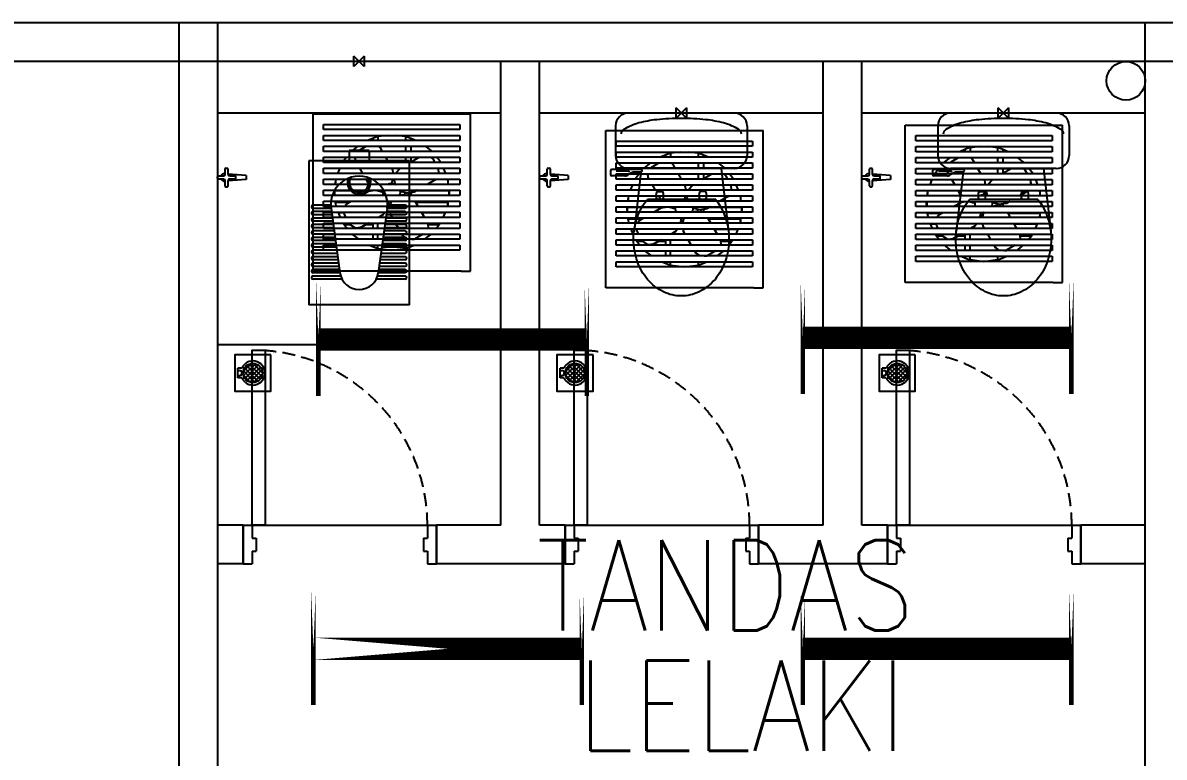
# Model space of a CAD drawing. Header units: inches. Extents: x 16928 to 514628, y -1471 to 241387.
# Drawn here: x 178775 to 183203, y 30741 to 33590 of the extents above; entities that cross this region are included whole.
import ezdxf
from ezdxf.enums import TextEntityAlignment as Align

# ---------------------------------------------------------------- set-up
doc = ezdxf.new("R2010")
doc.units = ezdxf.units.IN
doc.header["$MEASUREMENT"] = 0
doc.linetypes.add('DASHED', pattern=[0.75, 0.5, -0.25])
for name, color, linetype in [('DOOR', 2, 'Continuous'), ('Edges', 7, 'Continuous'), ('FITTING', 8, 'Continuous'), ('FIXT', 8, 'Continuous'), ('LW', 2, 'Continuous'), ('ORIGIN', 8, 'Continuous'), ('SAN', 8, 'Continuous'), ('SANITARY', 8, 'Continuous'), ('WALL', 1, 'Continuous')]:
    doc.layers.add(name, color=color, linetype=linetype)
doc.layers.add('t3', color=8, linetype='Continuous', lineweight=25)
doc.styles.add('LAILA', font='romans.shx', dxfattribs={"width": 0.85})

# ---------------------------------------------------------------- blocks, each defined once
blk = doc.blocks.new('Dp750')
at = {"layer": 'DOOR', "color": 1}
for p, q in [((0, 150), (0, 0)), ((0, 150), (0, 0)), ((750, 150), (750, 0)), ((750, 150), (750, 0))]:
    blk.add_line(p, q, dxfattribs=at)
at = {"layer": 'DOOR'}
for p, q in [((0, 150), (35, 150)), ((35, 150), (35, 100)), ((715, 150), (750, 150)), ((715, 150), (715, 100)), ((35, 100), (50, 100)), ((50, 100), (50, 50)), ((700, 100), (700, 50)), ((700, 100), (715, 100)), ((35, 50), (50, 50)), ((35, 50), (35, 0)), ((700, 50), (715, 50)), ((715, 50), (715, 0)), ((0, 0), (35, 0)), ((715, 0), (750, 0))]:
    blk.add_line(p, q, dxfattribs=at)
blk.add_lwpolyline([(35, 150), (35, 830), (85, 830), (85, 150)], close=True, dxfattribs=at)
at = {"layer": 'DOOR', "color": 9, "linetype": 'DASHED', "ltscale": 100}
blk.add_arc((35, 150), 680, 360, 85.7833, dxfattribs=at)
blk = doc.blocks.new('TAB')
at = {"layer": 'FIXT'}
for p, q in [((-186, 12.5), (-70, 22.2)), ((-186, -12.5), (-186, 12.5)), ((-120, 5), (-120, -5)), ((-80, 10), (-115, 10)), ((-70, 55), (-70, 20)), ((-55, 60), (-65, 60)), ((-50, 55), (-50, 20)), ((-50, 23.8), (-46, 24.2)), ((-5, 10), (-40, 10)), ((0, 5), (0, -5)), ((-186, -12.5), (-70, -22.2)), ((-80, -10), (-115, -10)), ((-70, -20), (-70, -55)), ((-55, -60), (-65, -60)), ((-50, -20), (-50, -55)), ((-50, -23.8), (-46, -24.2)), ((-5, -10), (-40, -10))]:
    blk.add_line(p, q, dxfattribs=at)
for centre, radius, start, end in [((-115, 5), 5, 90, 180), ((-80, 20), 10, 270, 0), ((-65, 55), 5, 90, 180), ((-55, 55), 5, 0, 90), ((-40, 20), 10, 180, 270), ((-46, 0), 24.2, 24.44334, 90), ((-5, 5), 5, 0, 90), ((-115, -5), 5, 180, 270), ((-80, -20), 10, 0, 90), ((-65, -55), 5, 180, 270), ((-55, -55), 5, 270, 0), ((-40, -20), 10, 90, 180), ((-46, 0), 24.2, 270, 335.55666), ((-5, -5), 5, 270, 0)]:
    blk.add_arc(centre, radius, start, end, dxfattribs=at)
blk = doc.blocks.new('TAP1-P')
at = {"layer": 'FIXT', "rotation": 90}
blk.add_blockref('TAB', (0, 0), dxfattribs=at)
blk = doc.blocks.new('TAP(C)')
at = {"layer": 'WALL', "xscale": -0.599999999973992, "yscale": 0.5999999999767169, "zscale": 0.5999999999999999, "rotation": 269.9999000484524}
blk.add_blockref('TAP1-P', (0, 0), dxfattribs=at)
blk = doc.blocks.new('*X16')
at = {"color": 0}
for p, q in [((89.8532, 61.1977), (89.9009, 61.2454)), ((89.8534, 61.2155), (89.8831, 61.2453)), ((89.905, 61.1684), (89.8544, 61.219)), ((89.8584, 61.1852), (89.9135, 61.2403)), ((89.9165, 61.1745), (89.8605, 61.2306)), ((89.8666, 61.1757), (89.9229, 61.2321)), ((89.9252, 61.1836), (89.8695, 61.2392)), ((89.8777, 61.1691), (89.9295, 61.221)), ((89.9308, 61.1956), (89.8815, 61.2449)), ((89.9319, 61.2122), (89.8981, 61.2459)), ((89.8892, 61.1665), (89.8524, 61.2033)), ((89.8926, 61.1664), (89.9323, 61.2061))]:
    blk.add_line(p, q, dxfattribs=at)
blk = doc.blocks.new('ZPO')
at = {"layer": 'ORIGIN'}
for p, q in [((-20, 20), (-20, -20)), ((-20, 20), (20, -20)), ((-20, -20), (20, 20)), ((20, -20), (20, 20))]:
    blk.add_line(p, q, dxfattribs=at)
blk = doc.blocks.new('Exhaust Fan 8-Inch fr')
at = {"layer": 'Edges'}
for p, q in [((-5.906, 7.267), (5.906, 7.267)), ((-5.906, -4.544), (-5.906, 7.267)), ((5.906, -4.544), (5.906, 7.267)), ((-5.118, 6.081), (-5.118, 6.475)), ((-5.118, 6.475), (5.118, 6.475)), ((5.118, 6.081), (-5.118, 6.081)), ((5.118, 6.475), (5.118, 6.081)), ((-5.118, 5.258), (-5.118, 5.651)), ((-5.118, 5.651), (-0.309, 5.651)), ((-1.813, 5.258), (-5.118, 5.258)), ((-1.427, 5.418), (-1.813, 5.258)), ((-1.427, 5.258), (-1.813, 5.258)), ((-1.121, 5.545), (-1.427, 5.418)), ((-1.427, 5.418), (-1.427, 5.258)), ((-1.034, 5.258), (-1.427, 5.258)), ((-1.034, 5.556), (-1.121, 5.545)), ((-0.309, 5.651), (-1.034, 5.556)), ((-1.034, 5.556), (-1.034, 5.258)), ((1.034, 5.258), (-1.034, 5.258)), ((-0.309, 5.651), (0.309, 5.651)), ((1.034, 5.556), (0.309, 5.651)), ((0.309, 5.651), (5.118, 5.651)), ((1.034, 5.556), (1.034, 5.258)), ((1.121, 5.545), (1.034, 5.556)), ((1.427, 5.258), (1.034, 5.258)), ((1.427, 5.418), (1.121, 5.545)), ((1.427, 5.418), (1.427, 5.258)), ((1.813, 5.258), (1.427, 5.418)), ((1.813, 5.258), (1.427, 5.258)), ((5.118, 5.258), (1.813, 5.258)), ((5.118, 5.651), (5.118, 5.258)), ((-5.118, 4.434), (-5.118, 4.828)), ((-5.118, 4.828), (-2.535, 4.828)), ((-3.049, 4.434), (-5.118, 4.434)), ((-2.535, 4.828), (-3.049, 4.434)), ((-2.516, 4.434), (-3.049, 4.434)), ((-2.535, 4.828), (-1.91, 4.828)), ((-2.516, 4.434), (-2.464, 4.508)), ((-2.509, 4.434), (-2.516, 4.434)), ((-2.509, 4.434), (-2.452, 4.515)), ((-0.715, 4.434), (-2.509, 4.434)), ((-2.452, 4.515), (-2.464, 4.508)), ((-2.452, 4.515), (-1.91, 4.828)), ((-1.91, 4.828), (-0.993, 4.828)), ((-0.902, 4.758), (-0.993, 4.828)), ((-0.993, 4.828), (1.034, 4.828)), ((-0.902, 4.758), (-0.715, 4.434)), ((1.034, 4.434), (-0.715, 4.434)), ((1.034, 4.828), (1.034, 4.434)), ((1.034, 4.828), (1.427, 4.828)), ((1.427, 4.434), (1.034, 4.434)), ((1.427, 4.828), (1.427, 4.434)), ((1.427, 4.828), (2.535, 4.828)), ((3.049, 4.434), (1.427, 4.434)), ((3.049, 4.434), (2.535, 4.828)), ((2.535, 4.828), (5.118, 4.828)), ((5.118, 4.434), (3.049, 4.434)), ((5.118, 4.828), (5.118, 4.434)), ((-5.118, 3.611), (-5.118, 4.004)), ((-5.118, 4.004), (-3.384, 4.004)), ((-3.686, 3.611), (-5.118, 3.611)), ((-3.384, 4.004), (-3.686, 3.611)), ((-2.652, 3.611), (-3.686, 3.611)), ((-3.384, 4.004), (-2.749, 4.004)), ((-2.711, 3.714), (-2.749, 4.004)), ((-2.749, 4.004), (-2.736, 4.004)), ((-2.699, 3.72), (-2.736, 4.004)), ((-2.736, 4.004), (-0.467, 4.004)), ((-2.699, 3.72), (-2.711, 3.714)), ((-2.652, 3.611), (-2.711, 3.714)), ((-2.636, 3.611), (-2.699, 3.72)), ((-2.636, 3.611), (-2.652, 3.611)), ((-0.24, 3.611), (-2.636, 3.611)), ((-0.467, 4.004), (-0.24, 3.611)), ((-0.467, 4.004), (1.034, 4.004)), ((1.034, 3.611), (-0.24, 3.611)), ((1.034, 4.004), (1.034, 3.611)), ((1.034, 4.004), (1.427, 4.004)), ((1.37, 3.611), (1.034, 3.611)), ((1.37, 3.611), (1.427, 3.644)), ((3.24, 3.611), (1.37, 3.611)), ((1.427, 4.004), (1.427, 3.644)), ((1.427, 3.644), (2.052, 4.004)), ((1.427, 4.004), (2.052, 4.004)), ((2.052, 4.004), (2.917, 4.004)), ((2.917, 4.004), (3.078, 3.892)), ((2.917, 4.004), (3.384, 4.004)), ((3.078, 3.892), (3.24, 3.611)), ((3.686, 3.611), (3.24, 3.611)), ((3.686, 3.611), (3.384, 4.004)), ((3.384, 4.004), (5.118, 4.004)), ((5.118, 3.611), (3.686, 3.611)), ((5.118, 4.004), (5.118, 3.611)), ((-5.118, 2.787), (-5.118, 3.181)), ((-5.118, 3.181), (-3.894, 3.181)), ((-4.057, 2.787), (-5.118, 2.787)), ((-3.894, 3.181), (-4.057, 2.787)), ((-2.176, 2.787), (-4.057, 2.787)), ((-3.894, 3.181), (-2.403, 3.181)), ((-2.176, 2.787), (-2.403, 3.181)), ((-2.403, 3.181), (-2.388, 3.181)), ((-2.16, 2.787), (-2.388, 3.181)), ((-2.388, 3.181), (0.009, 3.181)), ((-2.16, 2.787), (-2.176, 2.787)), ((0.098, 2.787), (-2.16, 2.787)), ((0.009, 3.181), (0.04, 3.126)), ((0.009, 3.181), (0.639, 3.181)), ((0.04, 3.126), (0.098, 2.787)), ((0.313, 2.787), (0.098, 2.787)), ((0.639, 3.181), (0.313, 2.787)), ((3.537, 2.787), (0.313, 2.787)), ((0.639, 3.181), (3.488, 3.181)), ((3.488, 3.181), (3.505, 3.152)), ((3.488, 3.181), (3.894, 3.181)), ((3.537, 2.787), (3.505, 3.152)), ((3.505, 3.152), (3.512, 3.141)), ((3.543, 2.787), (3.512, 3.141)), ((3.543, 2.787), (3.537, 2.787)), ((4.057, 2.787), (3.543, 2.787)), ((4.057, 2.787), (3.894, 3.181)), ((3.894, 3.181), (5.118, 3.181)), ((5.118, 2.787), (4.057, 2.787)), ((5.118, 3.181), (5.118, 2.787)), ((-5.118, 1.964), (-5.118, 2.357)), ((-5.118, 2.357), (-4.2, 2.357)), ((-4.251, 1.964), (-5.118, 1.964)), ((-4.224, 2.174), (-4.251, 1.964)), ((-4.224, 1.964), (-4.251, 1.964)), ((-4.2, 2.357), (-4.224, 2.174)), ((-4.224, 1.964), (-4.224, 2.174)), ((-1.626, 1.964), (-4.224, 1.964)), ((-4.2, 2.357), (-1.928, 2.357)), ((-1.769, 2.082), (-1.928, 2.357)), ((-1.928, 2.357), (-1.912, 2.357)), ((-1.757, 2.089), (-1.912, 2.357)), ((-1.912, 2.357), (0.067, 2.357)), ((-1.757, 2.089), (-1.769, 2.082)), ((-1.769, 2.082), (-1.626, 1.964)), ((-1.757, 2.089), (-1.606, 1.964)), ((-1.606, 1.964), (-1.626, 1.964)), ((-0.349, 1.964), (-1.606, 1.964)), ((-0.349, 1.964), (-0.328, 1.979)), ((0.313, 1.964), (-0.349, 1.964)), ((-0.328, 1.979), (-0.169, 2.039)), ((-0.169, 2.039), (-0.052, 2.051)), ((-0.001, 2.105), (-0.052, 2.051)), ((-0.052, 2.051), (-0.001, 2.056)), ((0.067, 2.357), (-0.001, 2.105)), ((-0.001, 2.056), (0.167, 2.029)), ((0.067, 2.357), (0.195, 2.357)), ((0.167, 2.029), (0.249, 1.993)), ((0.195, 2.357), (0.177, 2.292)), ((0.177, 2.292), (0.249, 1.993)), ((0.195, 2.357), (3.334, 2.357)), ((0.249, 1.993), (0.313, 1.964)), ((2.667, 1.964), (0.313, 1.964)), ((3.321, 2.341), (2.667, 1.964)), ((2.695, 1.964), (2.667, 1.964)), ((3.328, 2.33), (2.695, 1.964)), ((4.201, 1.964), (2.695, 1.964)), ((3.321, 2.341), (3.334, 2.357)), ((3.321, 2.341), (3.328, 2.33)), ((3.328, 2.33), (3.35, 2.357)), ((3.334, 2.357), (3.35, 2.357)), ((3.35, 2.357), (4.2, 2.357)), ((4.201, 2.343), (4.2, 2.357)), ((4.2, 2.357), (5.118, 2.357)), ((4.201, 2.343), (4.201, 2.334)), ((4.251, 1.964), (4.201, 2.334)), ((4.201, 2.334), (4.201, 1.964)), ((4.251, 1.964), (4.201, 1.964)), ((5.118, 1.964), (4.251, 1.964)), ((5.118, 2.357), (5.118, 1.964)), ((-5.118, 1.14), (-5.118, 1.534)), ((-5.118, 1.534), (-4.308, 1.534)), ((-4.302, 1.14), (-5.118, 1.14)), ((-4.308, 1.534), (-4.331, 1.361)), ((-4.331, 1.361), (-4.302, 1.14)), ((-4.308, 1.534), (-4.291, 1.534)), ((-4.291, 1.14), (-4.302, 1.14)), ((-4.291, 1.534), (-4.291, 1.14)), ((-4.291, 1.534), (-4.224, 1.534)), ((-2.3, 1.14), (-4.291, 1.14)), ((-4.224, 1.534), (-4.224, 1.515)), ((-4.224, 1.534), (-1.427, 1.534)), ((-4.224, 1.515), (-1.431, 1.515)), ((-2.3, 1.14), (-1.742, 1.462)), ((-0.606, 1.14), (-2.3, 1.14)), ((-1.742, 1.462), (-1.431, 1.515)), ((-1.431, 1.515), (-1.427, 1.516)), ((-1.427, 1.534), (-1.427, 1.516)), ((-1.427, 1.516), (-1.32, 1.534)), ((-1.427, 1.534), (-1.32, 1.534)), ((-1.32, 1.534), (-1.142, 1.534)), ((-1.142, 1.534), (-1.099, 1.522)), ((-1.142, 1.534), (-1.097, 1.534)), ((-1.097, 1.534), (-1.099, 1.522)), ((-1.099, 1.522), (-0.72, 1.422)), ((-1.097, 1.534), (-0.651, 1.534)), ((-0.72, 1.422), (-0.662, 1.366)), ((-0.668, 1.427), (-0.651, 1.534)), ((-0.662, 1.366), (-0.668, 1.427)), ((-0.651, 1.258), (-0.662, 1.366)), ((-0.651, 1.534), (0.614, 1.534)), ((-0.606, 1.14), (-0.651, 1.258)), ((0.566, 1.14), (-0.606, 1.14)), ((0.602, 1.221), (0.566, 1.14)), ((0.621, 1.14), (0.566, 1.14)), ((0.629, 1.389), (0.602, 1.221)), ((0.614, 1.534), (0.619, 1.487)), ((0.614, 1.534), (1.923, 1.534)), ((0.668, 1.44), (0.619, 1.487)), ((0.619, 1.487), (0.62, 1.481)), ((0.675, 1.428), (0.62, 1.481)), ((0.62, 1.481), (0.629, 1.389)), ((0.839, 1.193), (0.621, 1.14)), ((1.033, 1.14), (0.621, 1.14)), ((1.159, 1.309), (0.668, 1.44)), ((0.668, 1.44), (0.675, 1.428)), ((1.019, 1.337), (0.675, 1.428)), ((0.994, 1.151), (0.839, 1.193)), ((0.994, 1.151), (1.019, 1.337)), ((1.033, 1.14), (0.994, 1.151)), ((1.166, 1.297), (1.019, 1.337)), ((1.201, 1.14), (1.033, 1.14)), ((1.69, 1.399), (1.159, 1.309)), ((1.159, 1.309), (1.166, 1.297)), ((1.223, 1.307), (1.166, 1.297)), ((1.223, 1.307), (1.201, 1.14)), ((1.427, 1.14), (1.201, 1.14)), ((1.427, 1.342), (1.223, 1.307)), ((1.697, 1.388), (1.427, 1.342)), ((1.427, 1.342), (1.427, 1.14)), ((4.291, 1.14), (1.427, 1.14)), ((1.923, 1.534), (1.69, 1.399)), ((1.69, 1.399), (1.697, 1.388)), ((1.917, 1.515), (1.697, 1.388)), ((1.95, 1.534), (1.917, 1.515)), ((1.917, 1.515), (4.201, 1.515)), ((1.923, 1.534), (1.95, 1.534)), ((1.95, 1.534), (4.201, 1.534)), ((4.201, 1.515), (4.201, 1.534)), ((4.201, 1.534), (4.291, 1.534)), ((4.291, 1.534), (4.291, 1.14)), ((4.291, 1.534), (4.308, 1.534)), ((4.302, 1.14), (4.291, 1.14)), ((4.302, 1.14), (4.331, 1.361)), ((5.118, 1.14), (4.302, 1.14)), ((4.331, 1.361), (4.308, 1.534)), ((4.308, 1.534), (5.118, 1.534)), ((5.118, 1.534), (5.118, 1.14)), ((-5.118, 0.317), (-5.118, 0.71)), ((-5.118, 0.71), (-4.245, 0.71)), ((-4.193, 0.317), (-5.118, 0.317)), ((-4.245, 0.71), (-4.224, 0.549)), ((-4.245, 0.71), (-3.044, 0.71)), ((-4.224, 0.646), (-3.156, 0.646)), ((-4.224, 0.549), (-4.224, 0.646)), ((-4.224, 0.549), (-4.193, 0.317)), ((-3.529, 0.317), (-4.193, 0.317)), ((-3.373, 0.52), (-3.529, 0.317)), ((-0.297, 0.317), (-3.529, 0.317)), ((-3.373, 0.52), (-3.156, 0.646)), ((-3.156, 0.646), (-3.044, 0.71)), ((-3.044, 0.71), (-0.263, 0.71)), ((-0.297, 0.317), (-0.229, 0.57)), ((-0.287, 0.317), (-0.297, 0.317)), ((-0.287, 0.317), (-0.273, 0.37)), ((-0.125, 0.317), (-0.287, 0.317)), ((-0.273, 0.37), (-0.222, 0.558)), ((-0.273, 0.37), (-0.117, 0.349)), ((-0.229, 0.57), (-0.263, 0.71)), ((-0.263, 0.71), (-0.259, 0.71)), ((-0.222, 0.558), (-0.259, 0.71)), ((-0.259, 0.71), (-0.009, 0.71)), ((-0.229, 0.57), (-0.222, 0.558)), ((-0.125, 0.317), (-0.117, 0.349)), ((-0.115, 0.317), (-0.125, 0.317)), ((-0.117, 0.349), (-0.025, 0.694)), ((-0.115, 0.317), (-0.013, 0.701)), ((1.975, 0.317), (-0.115, 0.317)), ((-0.025, 0.694), (-0.009, 0.71)), ((-0.013, 0.701), (-0.025, 0.694)), ((-0.013, 0.701), (-0.004, 0.71)), ((-0.009, 0.71), (-0.004, 0.71)), ((-0.004, 0.71), (1.747, 0.71)), ((1.747, 0.71), (1.785, 0.646)), ((1.747, 0.71), (4.245, 0.71)), ((1.785, 0.646), (4.201, 0.646)), ((1.785, 0.646), (1.975, 0.317)), ((4.193, 0.317), (1.975, 0.317)), ((4.193, 0.317), (4.201, 0.38)), ((5.118, 0.317), (4.193, 0.317)), ((4.201, 0.38), (4.245, 0.71)), ((4.201, 0.646), (4.201, 0.38)), ((4.245, 0.71), (5.118, 0.71)), ((5.118, 0.71), (5.118, 0.317)), ((-5.118, -0.507), (-5.118, -0.113)), ((-5.118, -0.113), (-4.037, -0.113)), ((-3.874, -0.507), (-5.118, -0.507)), ((-4.037, -0.113), (-4.025, -0.142)), ((-4.037, -0.113), (-3.572, -0.113)), ((-4.025, -0.142), (-3.57, -0.142)), ((-4.025, -0.142), (-3.874, -0.507)), ((-3.432, -0.507), (-3.874, -0.507)), ((-3.572, -0.113), (-3.57, -0.142)), ((-3.572, -0.113), (-0.521, -0.113)), ((-3.57, -0.142), (-3.557, -0.291)), ((-3.557, -0.291), (-3.432, -0.507)), ((-1.002, -0.507), (-3.432, -0.507)), ((-0.704, -0.335), (-1.002, -0.507)), ((-0.975, -0.507), (-1.002, -0.507)), ((-0.698, -0.347), (-0.975, -0.507)), ((0.038, -0.507), (-0.975, -0.507)), ((-0.704, -0.335), (-0.521, -0.113)), ((-0.704, -0.335), (-0.698, -0.347)), ((-0.698, -0.347), (-0.504, -0.113)), ((-0.521, -0.113), (-0.504, -0.113)), ((-0.504, -0.113), (-0.102, -0.113)), ((-0.065, -0.327), (-0.102, -0.113)), ((-0.102, -0.113), (-0.089, -0.113)), ((-0.053, -0.32), (-0.089, -0.113)), ((-0.089, -0.113), (2.223, -0.113)), ((-0.053, -0.32), (-0.065, -0.327)), ((0.038, -0.507), (-0.065, -0.327)), ((0.054, -0.507), (-0.053, -0.32)), ((0.054, -0.507), (0.038, -0.507)), ((2.45, -0.507), (0.054, -0.507)), ((2.223, -0.113), (2.239, -0.142)), ((2.223, -0.113), (4.037, -0.113)), ((2.239, -0.142), (4.025, -0.142)), ((2.239, -0.142), (2.45, -0.507)), ((3.874, -0.507), (2.45, -0.507)), ((3.874, -0.507), (4.025, -0.142)), ((5.118, -0.507), (3.874, -0.507)), ((4.025, -0.142), (4.037, -0.113)), ((4.037, -0.113), (5.118, -0.113)), ((5.118, -0.113), (5.118, -0.507)), ((-5.118, -1.33), (-5.118, -0.937)), ((-5.118, -0.937), (-3.649, -0.937)), ((-3.347, -1.33), (-5.118, -1.33)), ((-3.649, -0.937), (-3.566, -1.044)), ((-3.649, -0.937), (-3.184, -0.937)), ((-3.566, -1.044), (-3.12, -1.044)), ((-3.566, -1.044), (-3.347, -1.33)), ((-2.711, -1.33), (-3.347, -1.33)), ((-3.13, -1.03), (-3.184, -0.937)), ((-3.184, -0.937), (-1.746, -0.937)), ((-2.708, -1.326), (-3.13, -1.03)), ((-3.13, -1.03), (-3.123, -1.042)), ((-3.12, -1.044), (-3.123, -1.042)), ((-2.711, -1.33), (-3.12, -1.044)), ((-2.705, -1.33), (-2.711, -1.33)), ((-2.336, -1.277), (-2.708, -1.326)), ((-2.708, -1.326), (-2.705, -1.33)), ((-2.645, -1.33), (-2.705, -1.33)), ((-2.329, -1.289), (-2.645, -1.33)), ((-1.427, -1.33), (-2.645, -1.33)), ((-1.746, -0.937), (-2.336, -1.277)), ((-2.336, -1.277), (-2.329, -1.289)), ((-1.905, -1.044), (-2.329, -1.289)), ((-1.719, -0.937), (-1.905, -1.044)), ((-1.905, -1.044), (-1.427, -1.044)), ((-1.746, -0.937), (-1.719, -0.937)), ((-1.719, -0.937), (-1.427, -0.937)), ((-1.427, -0.937), (-1.427, -1.044)), ((-1.427, -0.937), (-1.034, -0.937)), ((-1.427, -1.044), (-1.427, -1.33)), ((-1.034, -1.33), (-1.427, -1.33)), ((-1.034, -1.33), (-1.034, -0.937)), ((-1.034, -0.937), (0.286, -0.937)), ((0.514, -1.33), (-1.034, -1.33)), ((0.514, -1.33), (0.286, -0.937)), ((0.286, -0.937), (0.302, -0.937)), ((0.53, -1.33), (0.302, -0.937)), ((0.302, -0.937), (2.688, -0.937)), ((0.53, -1.33), (0.514, -1.33)), ((2.704, -1.33), (0.53, -1.33)), ((2.688, -0.937), (2.703, -1.044)), ((2.688, -0.937), (3.649, -0.937)), ((2.703, -1.044), (3.566, -1.044)), ((2.703, -1.044), (2.734, -1.286)), ((2.734, -1.286), (2.704, -1.33)), ((3.347, -1.33), (2.704, -1.33)), ((3.347, -1.33), (3.566, -1.044)), ((5.118, -1.33), (3.347, -1.33)), ((3.566, -1.044), (3.649, -0.937)), ((3.649, -0.937), (5.118, -0.937)), ((5.118, -0.937), (5.118, -1.33)), ((-5.118, -2.154), (-5.118, -1.76)), ((-5.118, -1.76), (-2.985, -1.76)), ((-2.472, -2.154), (-5.118, -2.154)), ((-2.985, -1.76), (-2.472, -2.154)), ((-2.985, -1.76), (-1.427, -1.76)), ((-1.427, -2.154), (-2.472, -2.154)), ((-1.427, -1.76), (-1.427, -2.154)), ((-1.427, -1.76), (-1.034, -1.76)), ((-1.034, -2.154), (-1.427, -2.154)), ((-1.034, -2.154), (-1.034, -1.76)), ((-1.034, -1.76), (0.762, -1.76)), ((1.034, -2.154), (-1.034, -2.154)), ((0.877, -1.959), (0.762, -1.76)), ((0.762, -1.76), (0.778, -1.76)), ((0.888, -1.952), (0.778, -1.76)), ((0.778, -1.76), (2.35, -1.76)), ((0.888, -1.952), (0.877, -1.959)), ((0.877, -1.959), (1.034, -2.079)), ((0.888, -1.952), (1.152, -2.154)), ((1.034, -2.079), (1.034, -2.154)), ((1.034, -2.079), (1.131, -2.154)), ((1.131, -2.154), (1.034, -2.154)), ((1.152, -2.154), (1.131, -2.154)), ((1.489, -2.154), (1.152, -2.154)), ((1.489, -2.154), (1.699, -2.135)), ((1.556, -2.154), (1.489, -2.154)), ((1.556, -2.154), (1.688, -2.142)), ((2.472, -2.154), (1.556, -2.154)), ((1.699, -2.135), (1.688, -2.142)), ((2.35, -1.76), (1.699, -2.135)), ((2.35, -1.76), (2.985, -1.76)), ((2.472, -2.154), (2.985, -1.76)), ((5.118, -2.154), (2.472, -2.154)), ((2.985, -1.76), (5.118, -1.76)), ((5.118, -1.76), (5.118, -2.154)), ((-5.118, -2.977), (-5.118, -2.583)), ((-5.118, -2.583), (-1.696, -2.583)), ((5.118, -2.977), (-5.118, -2.977)), ((-1.696, -2.583), (-1.427, -2.695)), ((-1.696, -2.583), (-1.427, -2.583)), ((-1.427, -2.583), (-1.427, -2.695)), ((-1.427, -2.583), (-1.034, -2.583)), ((-1.427, -2.695), (-1.121, -2.822)), ((-1.121, -2.822), (-1.034, -2.833)), ((-1.034, -2.833), (-1.034, -2.583)), ((-1.034, -2.583), (1.034, -2.583)), ((-1.034, -2.833), (0, -2.969)), ((0, -2.969), (1.034, -2.833)), ((1.034, -2.583), (1.034, -2.833)), ((1.034, -2.583), (1.427, -2.583)), ((1.034, -2.833), (1.121, -2.822)), ((1.121, -2.822), (1.427, -2.695)), ((1.427, -2.583), (1.427, -2.695)), ((1.427, -2.695), (1.696, -2.583)), ((1.427, -2.583), (1.696, -2.583)), ((1.696, -2.583), (5.118, -2.583)), ((5.118, -2.583), (5.118, -2.977)), ((5.21, -4.544), (-5.906, -4.544)), ((5.21, -4.544), (5.724, -4.544)), ((5.724, -4.544), (5.906, -4.544))]:
    blk.add_line(p, q, dxfattribs=at)
blk = doc.blocks.new('Exhaust Fan 15TGQZ')
at = {"xscale": 51.69785126039847, "yscale": 51.69785126039847, "zscale": 51.69785126039847}
blk.add_blockref('Exhaust Fan 8-Inch fr', (-310.2, -400.5), dxfattribs=at)

msp = doc.modelspace()

# ---------------------------------------------------------------- linework, layer by layer
at = {"layer": 'FITTING', "color": 3}
for points, const_width in [([(181801.9, 32586.9), (181801.9, 32149.5)], 17.4), ([(182843.2, 32586.9), (182843.2, 32149.5)], 17.4), ([(179922.1, 32580.1), (179922.1, 32142.7)], 17.4), ([(180963.4, 32580.1), (180963.4, 32142.7)], 17.4), ([(179902.7, 31380), (179902.7, 30942.6)], 17.4), ([(180944, 31380), (180944, 30942.6)], 17.4), ([(181801.9, 31380), (181801.9, 30942.6)], 17.4), ([(182843.2, 31380), (182843.2, 30942.6)], 17.4), ([(179902.7, 31161.3), (180944, 31161.3)], 86.8)]:
    msp.add_lwpolyline(points, close=True, dxfattribs=dict(at, const_width=const_width))
at = {"layer": 'FITTING', "color": 3, "const_width": 86.8}
for points in [[(179922.1, 32361.4), (180963.4, 32361.4)], [(181801.9, 32368.2), (182843.2, 32368.2)], [(181801.9, 31161.3), (182843.2, 31161.3)]]:
    msp.add_lwpolyline(points, dxfattribs=at)
at = {"layer": 'LW'}
for p, q in [((180630, 33240.4), (179530, 33240.4)), ((181880, 33240.4), (180780, 33240.4)), ((183130, 33240.4), (182030, 33240.4)), ((180630, 32340.4), (179530, 32340.4)), ((179630, 31640.4), (180380, 31640.4)), ((180380, 31490.4), (180380, 31640.4)), ((180880, 31640.4), (181630, 31640.4)), ((182130, 31640.4), (182880, 31640.4)), ((182880, 31490.4), (182880, 31640.4))]:
    msp.add_line(p, q, dxfattribs=at)
msp.add_circle((183055, 33365.4), 75, dxfattribs=at)
at = {"layer": 'SAN'}
for p, q in [((181310, 33220.4), (181310, 33260.4)), ((181350, 33260.4), (181310, 33220.4)), ((181350, 33220.4), (181310, 33260.4)), ((181350, 33260.4), (181350, 33220.4)), ((182560, 33220.4), (182560, 33260.4)), ((182600, 33260.4), (182560, 33220.4)), ((182600, 33220.4), (182560, 33260.4)), ((182600, 33260.4), (182600, 33220.4)), ((181535, 33240.4), (181125, 33240.4)), ((182785, 33240.4), (182375, 33240.4)), ((181075, 33190.4), (181075, 33075.4)), ((181585, 33190.4), (181585, 33075.4)), ((182325, 33190.4), (182325, 33075.4)), ((182835, 33190.4), (182835, 33075.4)), ((180119, 33095.4), (180041, 33095.4)), ((180041, 33095.4), (180041, 33055.4)), ((180119, 33095.4), (180119, 33055.4)), ((180275, 33055.4), (179885, 33055.4)), ((179885, 33055.4), (179885, 32495.4)), ((180275, 32495.4), (180275, 33055.4)), ((181055, 33016.4), (181055, 33001.4)), ((181173.3, 33021.4), (181060, 33021.4)), ((181111.6, 32996.4), (181060, 32996.4)), ((181077.9, 33016), (181125.3, 33016)), ((181535, 33025.4), (181125, 33025.4)), ((181173.3, 33011.4), (181146.7, 32780.3)), ((181173.3, 33011.4), (181150.7, 33011.4)), ((181175, 33025.4), (181174.5, 33021.3)), ((181485, 33025.4), (181513.2, 32780.3)), ((182305, 33016.4), (182305, 33001.4)), ((182423.3, 33021.4), (182310, 33021.4)), ((182361.6, 32996.4), (182310, 32996.4)), ((182327.9, 33016), (182375.3, 33016)), ((182785, 33025.4), (182375, 33025.4)), ((182423.3, 33011.4), (182396.7, 32780.3)), ((182423.3, 33011.4), (182400.7, 33011.4)), ((182425, 33025.4), (182424.5, 33021.3)), ((182735, 33025.4), (182763.2, 32780.3)), ((181463.9, 32905.4), (181198.7, 32905.4)), ((181234.6, 32935.4), (181258.3, 32935.4)), ((181425.3, 32935.4), (181401.6, 32935.4)), ((182713.9, 32905.4), (182448.7, 32905.4)), ((182484.6, 32935.4), (182508.3, 32935.4)), ((182675.3, 32935.4), (182651.6, 32935.4)), ((179970, 32882.9), (179901.2, 32882.9)), ((179971, 32870.4), (179901.2, 32870.4)), ((179972.7, 32857.9), (179901.2, 32857.9)), ((179971, 32870.3), (180005.7, 32620.1)), ((180188.9, 32870.3), (180154.3, 32620.1)), ((180258.7, 32857.9), (180187.2, 32857.9)), ((180258.7, 32870.4), (180188.9, 32870.4)), ((180258.7, 32882.9), (180189.9, 32882.9)), ((179974.5, 32845.4), (179901.2, 32845.4)), ((179976.2, 32832.9), (179901.2, 32832.9)), ((179977.9, 32820.4), (179901.2, 32820.4)), ((180258.7, 32820.4), (180182, 32820.4)), ((180258.7, 32832.9), (180183.7, 32832.9)), ((180258.7, 32845.4), (180185.5, 32845.4)), ((179979.7, 32807.9), (179901.2, 32807.9)), ((179981.4, 32795.4), (179901.2, 32795.4)), ((179983.1, 32782.9), (179901.2, 32782.9)), ((179984.8, 32770.4), (179901.2, 32770.4)), ((180258.7, 32770.4), (180175.1, 32770.4)), ((180258.7, 32782.9), (180176.8, 32782.9)), ((180258.7, 32795.4), (180178.5, 32795.4)), ((180258.7, 32807.9), (180180.3, 32807.9)), ((179986.6, 32757.9), (179901.2, 32757.9)), ((179988.3, 32745.4), (179901.2, 32745.4)), ((179990, 32732.9), (179901.2, 32732.9)), ((180258.7, 32732.9), (180169.9, 32732.9)), ((180258.7, 32745.4), (180171.6, 32745.4)), ((180258.7, 32757.9), (180173.3, 32757.9)), ((179991.8, 32720.4), (179901.2, 32720.4)), ((179993.5, 32707.9), (179901.2, 32707.9)), ((179995.2, 32695.4), (179901.2, 32695.4)), ((179997, 32682.9), (179901.2, 32682.9)), ((180258.7, 32682.9), (180163, 32682.9)), ((180258.7, 32695.4), (180164.7, 32695.4)), ((180258.7, 32707.9), (180166.4, 32707.9)), ((180258.7, 32720.4), (180168.2, 32720.4)), ((179998.7, 32670.4), (179901.2, 32670.4)), ((180000.4, 32657.9), (179901.2, 32657.9)), ((180002.2, 32645.4), (179901.2, 32645.4)), ((180258.7, 32645.4), (180157.8, 32645.4)), ((180258.7, 32657.9), (180159.5, 32657.9)), ((180258.7, 32670.4), (180161.2, 32670.4)), ((180003.9, 32632.9), (179901.2, 32632.9)), ((180005.6, 32620.4), (179901.2, 32620.4)), ((180008.4, 32607.9), (179901.2, 32607.9)), ((180013.6, 32595.4), (179901.2, 32595.4)), ((180258.7, 32595.4), (180146.3, 32595.4)), ((180258.7, 32607.9), (180151.5, 32607.9)), ((180258.7, 32620.4), (180154.3, 32620.4)), ((180258.7, 32632.9), (180156, 32632.9)), ((180275, 32495.4), (179885, 32495.4)), ((179609.6, 32212.7), (179609.6, 32250.2)), ((179624.8, 32250.2), (179609.6, 32250.2)), ((179609.6, 32240.9), (179616.6, 32240.9)), ((180859.6, 32212.7), (180859.6, 32250.2)), ((180874.8, 32250.2), (180859.6, 32250.2)), ((180859.6, 32240.9), (180866.6, 32240.9)), ((182109.6, 32212.7), (182109.6, 32250.2)), ((182124.8, 32250.2), (182109.6, 32250.2)), ((182109.6, 32240.9), (182116.6, 32240.9)), ((179609.6, 32222.1), (179616.6, 32222.1)), ((179624.8, 32212.7), (179609.6, 32212.7)), ((180859.6, 32222.1), (180866.6, 32222.1)), ((180874.8, 32212.7), (180859.6, 32212.7)), ((182109.6, 32222.1), (182116.6, 32222.1)), ((182124.8, 32212.7), (182109.6, 32212.7))]:
    msp.add_line(p, q, dxfattribs=at)
for points in [[(181097.9, 33159.4, -0.255609), (181107.7, 33177.4, -0.077755), (181165.9, 33203, -0.037496), (181234.5, 33215.8, -0.027378), (181330, 33221, -0.027378), (181425.4, 33215.8, -0.037496), (181494, 33203, -0.077755), (181552.2, 33177.4, -0.255609), (181562, 33159.4, -0.255609)], [(182347.9, 33159.4, -0.255609), (182357.7, 33177.4, -0.077755), (182415.9, 33203, -0.037496), (182484.5, 33215.8, -0.027378), (182580, 33221, -0.027378), (182675.4, 33215.8, -0.037496), (182744, 33203, -0.077755), (182802.2, 33177.4, -0.255609), (182812, 33159.4, -0.255609)], [(181463.9, 32905.4, -0.247684), (181500.4, 32664.6, -0.091257), (181460.8, 32594.9, -0.103849), (181399.1, 32546.5, -0.114925), (181330, 32530.4, -0.114925), (181260.8, 32546.5, -0.103849), (181199.2, 32594.9, -0.091257), (181159.5, 32664.6, -0.08399), (181145, 32750.4, -0.08399), (181159.5, 32836.3, -0.09042), (181198.7, 32905.4, -0.09042)], [(182713.9, 32905.4, -0.247684), (182750.4, 32664.6, -0.091257), (182710.8, 32594.9, -0.103849), (182649.1, 32546.5, -0.114925), (182580, 32530.4, -0.114925), (182510.8, 32546.5, -0.103849), (182449.2, 32594.9, -0.091257), (182409.5, 32664.6, -0.08399), (182395, 32750.4, -0.08399), (182409.5, 32836.3, -0.09042), (182448.7, 32905.4, -0.09042)]]:
    msp.add_lwpolyline(points, format="xyb", dxfattribs=at)
for points in [[(179738, 32301.8), (179597.4, 32301.8), (179597.4, 32161.2), (179738, 32161.2)], [(180988, 32301.8), (180847.4, 32301.8), (180847.4, 32161.2), (180988, 32161.2)], [(182238, 32301.8), (182097.4, 32301.8), (182097.4, 32161.2), (182238, 32161.2)]]:
    msp.add_lwpolyline(points, close=True, dxfattribs=at)
for centre in [(179667.7, 32231.5), (180917.7, 32231.5), (182167.7, 32231.5)]:
    msp.add_circle(centre, 37.5, dxfattribs=at)
for centre, radius, start, end in [((181125, 33190.4), 50, 90, 180), ((181535, 33190.4), 50, 0, 90), ((182375, 33190.4), 50, 90, 180), ((182785, 33190.4), 50, 0, 90), ((181125, 33075.4), 50, 180, 270), ((181535, 33075.4), 50, 270, 0), ((182375, 33075.4), 50, 180, 270), ((182785, 33075.4), 50, 270, 0), ((180080, 32885.4), 110, 352.111, 187.889), ((180080, 32970.4), 37.5, 147.0356, 32.9644), ((181060, 33016.4), 5, 90, 180), ((181060, 33001.4), 5, 180, 270), ((181111.6, 33016.4), 20, 270, 312.1064), ((181150.6, 32973.3), 38.1, 89.8253, 132.1064), ((181123.4, 33010.1), 6.14, 1.2001, 72.8006), ((181173.3, 33016.4), 5, 270, 90), ((182310, 33016.4), 5, 90, 180), ((182310, 33001.4), 5, 180, 270), ((182361.6, 33016.4), 20, 270, 312.1064), ((182400.6, 32973.3), 38.1, 89.8253, 132.1064), ((182373.4, 33010.1), 6.14, 1.2001, 72.8006), ((182423.3, 33016.4), 5, 270, 90), ((180080, 32970.4), 45, 158.1271, 21.8729), ((181268.6, 32920.4), 37.2, 156.1865, 203.8135), ((181224.3, 32920.4), 37.2, 336.1865, 23.8135), ((181435.6, 32920.4), 37.2, 156.1865, 203.8135), ((181391.3, 32920.4), 37.2, 336.1865, 23.8135), ((182518.6, 32920.4), 37.2, 156.1865, 203.8135), ((182474.3, 32920.4), 37.2, 336.1865, 23.8135), ((182685.6, 32920.4), 37.2, 156.1865, 203.8135), ((182641.3, 32920.4), 37.2, 336.1865, 23.8135), ((179901.2, 32876.7), 6.25, 90, 270), ((179901.2, 32851.7), 6.25, 90, 270), ((180258.7, 32876.7), 6.25, 270, 90), ((180258.7, 32851.7), 6.25, 270, 90), ((179901.2, 32826.7), 6.25, 90, 270), ((180258.7, 32826.7), 6.25, 270, 90), ((179901.2, 32801.7), 6.25, 90, 270), ((179901.2, 32776.7), 6.25, 90, 270), ((180258.7, 32801.7), 6.25, 270, 90), ((180258.7, 32776.7), 6.25, 270, 90), ((179901.2, 32751.7), 6.25, 90, 270), ((179901.2, 32726.7), 6.25, 90, 270), ((180258.7, 32751.7), 6.25, 270, 90), ((180258.7, 32726.7), 6.25, 270, 90), ((179901.2, 32701.7), 6.25, 90, 270), ((179901.2, 32676.7), 6.25, 90, 270), ((180258.7, 32701.7), 6.25, 270, 90), ((180258.7, 32676.7), 6.25, 270, 90), ((179901.2, 32651.7), 6.25, 90, 270), ((180258.7, 32651.7), 6.25, 270, 90), ((179901.2, 32626.7), 6.25, 90, 270), ((179901.2, 32601.7), 6.25, 90, 270), ((180080, 32630.4), 75, 187.889, 352.111), ((180258.7, 32626.7), 6.25, 270, 90), ((180258.7, 32601.7), 6.25, 270, 90), ((179616.6, 32231.5), 9.38, 270.0001, 90.0001), ((179667.7, 32231.5), 46.9, 203.5783, 156.4219), ((180866.6, 32231.5), 9.38, 270.0001, 90.0001), ((180917.7, 32231.5), 46.9, 203.5783, 156.4219), ((182116.6, 32231.5), 9.38, 270.0001, 90.0001), ((182167.7, 32231.5), 46.9, 203.5783, 156.4219)]:
    msp.add_arc(centre, radius, start, end, dxfattribs=at)
at = {"layer": 'WALL'}
for p, q in [((179380, 33590.4), (178355, 33590.4)), ((179380, 33590.4), (179380, 29415.4)), ((183380, 33590.4), (179380, 33590.4)), ((179530, 33590.4), (179530, 29415.4)), ((183130, 29790.4), (183130, 33590.4)), ((179380, 33440.4), (178355, 33440.4)), ((186805, 33440.4), (179380, 33440.4)), ((180630, 31640.4), (180630, 33440.4)), ((180780, 31640.4), (180780, 33440.4)), ((181880, 31640.4), (181880, 33440.4)), ((182030, 31640.4), (182030, 33440.4)), ((179630, 31640.4), (179530, 31640.4)), ((179630, 31490.4), (179630, 31640.4)), ((180380, 31640.4), (180380, 31490.4)), ((180380, 31490.4), (180380, 31640.4)), ((180630, 31640.4), (180380, 31640.4)), ((180880, 31640.4), (180780, 31640.4)), ((180880, 31490.4), (180880, 31640.4)), ((181880, 31640.4), (181630, 31640.4)), ((181630, 31490.4), (181630, 31640.4)), ((181630, 31640.4), (181630, 31490.4)), ((181630, 31490.4), (181630, 31640.4)), ((182130, 31640.4), (182030, 31640.4)), ((182130, 31490.4), (182130, 31640.4)), ((182880, 31640.4), (182880, 31490.4)), ((182880, 31490.4), (182880, 31640.4)), ((183130, 31640.4), (182880, 31640.4)), ((179630, 31490.4), (179530, 31490.4)), ((180880, 31490.4), (180380, 31490.4)), ((182130, 31490.4), (181630, 31490.4)), ((183130, 31490.4), (182880, 31490.4))]:
    msp.add_line(p, q, dxfattribs=at)

# ---------------------------------------------------------------- block references
for p in [(180516.7, 33262.1), (181652.2, 33197.4), (182814.2, 33218.6)]:
    msp.add_blockref('Exhaust Fan 15TGQZ', p)
at = {"layer": 'DOOR'}
for p in [(179630, 31490.4), (180880, 31490.4), (182130, 31490.4)]:
    msp.add_blockref('Dp750', p, dxfattribs=at)
at = {"layer": 'SAN', "extrusion": (0, 0, -1), "zscale": -1}
msp.add_blockref('ZPO', (-180080, 33440.4), dxfattribs=at)
at = {"layer": 'SAN', "extrusion": (0, 0, -1), "xscale": -937.4999999997331, "yscale": 937.5, "zscale": -937.4999999997331, "rotation": 269.9998798480933}
for p in [(-237048.6, -52042.4), (-238298.6, -52042.4), (-239548.6, -52042.4)]:
    msp.add_blockref('*X16', p, dxfattribs=at)
at = {"layer": 'SANITARY', "xscale": -1}
for p in [(179530, 32990.4), (180780, 32990.4), (182030, 32990.4)]:
    msp.add_blockref('TAP(C)', p, dxfattribs=at)

# ---------------------------------------------------------------- texts
at = {"layer": 't3', "style": 'LAILA', "width": 0.85}
for s, p in [('TANDAS', (180768.8, 31582.2)), ('LELAKI', (180927.1, 31115.8))]:
    msp.add_text(s, height=350, dxfattribs=at).set_placement(p, align=Align.TOP_LEFT)

doc.saveas('drawing.dxf')
